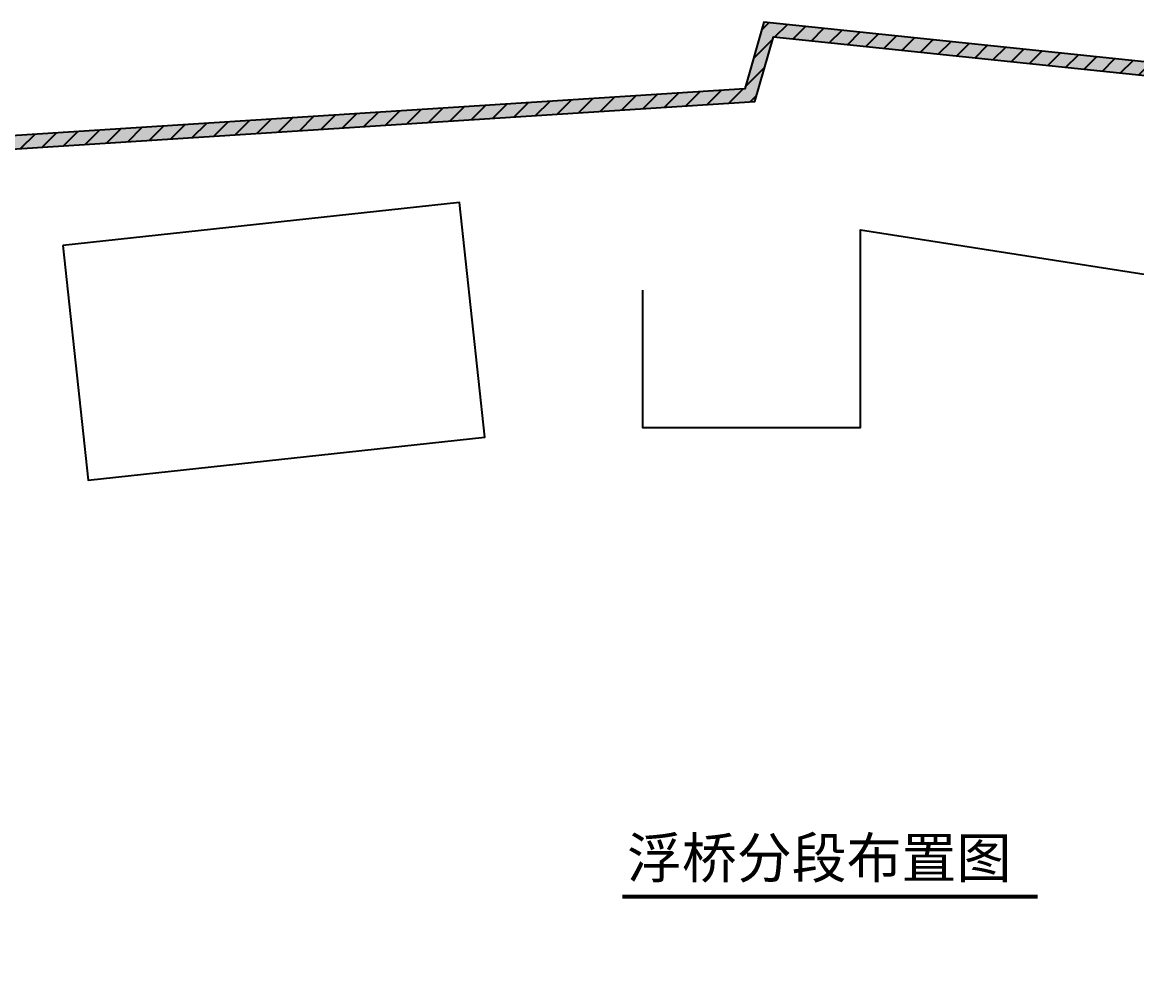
# Model space of a CAD drawing. Header units: millimetres. Extents: x 11827 to 862553, y 15071 to 134256.
# Drawn here: x 284095 to 309011, y 47654 to 69111 of the extents above; entities that cross this region are included whole.
import ezdxf
from ezdxf.enums import TextEntityAlignment as Align

# ---------------------------------------------------------------- set-up
doc = ezdxf.new("R2010")
doc.units = ezdxf.units.MM
doc.layers.add('文本', color=3, linetype='Continuous', lineweight=13)
doc.styles.add('宋体', font='')
doc.styles.get('宋体').set_extended_font_data('SimSun')

# ---------------------------------------------------------------- blocks, each defined once
blk = doc.blocks.new('thwerg')
at = {"linetype": 'Continuous'}
h = blk.add_hatch(dxfattribs=at)
h.set_pattern_fill('AR-CONC', color=252, scale=5)
h.paths.add_polyline_path([(125890, -32795), (125541, -30956), (144375, -29749), (144792, -28301), (167849, -30703), (167718, -32134), (177330, -33007), (175981, -40288), (177064, -40496), (176008, -49398), (176306, -49434), (177395, -40254), (176330, -40050), (177685, -32738), (168044, -31863), (168175, -30435), (144574, -27977), (144145, -29463), (125184, -30678), (125563, -32683), (121810, -36014), (115445, -36787), (117010, -48533), (117307, -48493), (115782, -37048), (121939, -36301)])
h = blk.add_hatch(dxfattribs=at)
h.set_pattern_fill('ANSI31', color=252, scale=100)
h.paths.add_polyline_path([(144375, -29749), (144792, -28301), (167849, -30703), (167718, -32134), (177330, -33007), (175981, -40288), (177064, -40496), (176008, -49398), (176306, -49434), (177395, -40254), (176330, -40050), (177685, -32738), (168044, -31863), (168175, -30435), (144574, -27977), (144145, -29463), (125184, -30678), (125563, -32683), (121810, -36014), (115445, -36787), (117010, -48533), (117307, -48493), (115782, -37048), (121939, -36301), (125890, -32795), (125541, -30956)])
at = {"color": 252, "linetype": 'Continuous', "elevation": -2496, "flags": 128}
blk.add_lwpolyline([(168175, -30435), (144574, -27977), (144145, -29463), (125184, -30678), (125563, -32683), (121810, -36014), (115445, -36787), (117010, -48533), (117307, -48493), (115782, -37048), (121939, -36301), (125890, -32795), (125541, -30956), (144375, -29749), (144792, -28301), (167849, -30703)], dxfattribs=at)
at = {"color": 252, "linetype": 'Continuous', "elevation": -32017, "flags": 128}
blk.add_lwpolyline([(128902, -32969), (129469, -38215), (138338, -37256), (137771, -32010), (128902, -32969)], close=True, dxfattribs=at)
at = {"color": 252, "linetype": 'Continuous', "flags": 128}
blk.add_lwpolyline([(141861, -33967), (141860, -37038), (146732, -37038), (146732, -32622), (157554, -34310), (157440, -36052), (162121, -36914), (166389, -33855), (172143, -34842), (171563, -38202)], dxfattribs=at)

msp = doc.modelspace()

# ---------------------------------------------------------------- linework, layer by layer
at = {"layer": '文本', "const_width": 91.12}
msp.add_lwpolyline([(297512.01, 49554.45), (306794.4, 49554.45)], dxfattribs=at)

# ---------------------------------------------------------------- block references
msp.add_blockref('thwerg', (156101.09, 97087.72, 32017))

# ---------------------------------------------------------------- texts
at = {"layer": '文本', "style": '宋体'}
msp.add_text('浮桥分段布置图', height=900, dxfattribs=at).set_placement((297616.09, 50423.33), align=Align.MIDDLE_LEFT)

doc.saveas('drawing.dxf')
